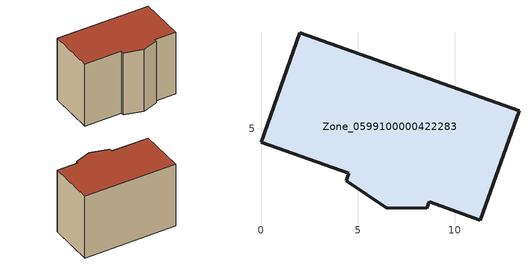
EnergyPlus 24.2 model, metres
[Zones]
Zone_0599100000422283
 floor ground (C_G): 2,9.95 13.32,5.92 11.32,0.29 8.69,1.23 8.57,0.89 6.46,0.93 4.39,2.33 4.52,2.7 0,4.31 z0.61
 wall outside (C_F): 13.32,5.92 2,9.95 0,4.31 4.52,2.7 4.39,2.33 6.46,0.93 8.57,0.89 8.69,1.23 11.32,0.29 13.32,5.92 z0.61:9.12
 roof outside (C_R): 6.46,0.93 8.57,0.89 8.69,1.23 11.32,0.29 13.32,5.92 2,9.95 0,4.31 4.52,2.7 4.39,2.33 z9.12
[BUILDING]
Pand.0599100000422283: North Axis=0; Terrain=City; Loads Convergence Tolerance Value=0.04; Temperature Convergence Tolerance Value=0.4; Solar Distribution=FullExterior; Maximum Number of Warmup Days=25; Minimum Number of Warmup Days=1
[Site:Location]
Rotterdam.The.Hague.AP_ZH_NLD Design_Conditions: Latitude=51.96; Longitude=4.45; Time Zone=1; Elevation=-4.5
[SITE:GROUNDTEMPERATURE:BUILDINGSURFACE]
18, 18, 18, 18, 18, 18, 18, 18, 18, 18, 18, 18
[MATERIAL] Thermal Absorptance=0.9; Solar Absorptance=0.7; Visible Absorptance=0.7
Name | Roughness | Thickness | Conductivity | Density | Specific Heat
G.TC.2006-2014 | MediumSmooth | 0.15 | 0.06 | 540 | 1210
F.TC.2006-2014 | Rough | 0.3 | 0.12 | 1920 | 840
R.TC.2006-2014 | MediumRough | 0.2 | 0.08 | 1500 | 1000
[CONSTRUCTION]
C_G: G.TC.2006-2014
C_F: F.TC.2006-2014
C_R: R.TC.2006-2014
[ZONE]
Zone_0599100000422283: Type=1; Multiplier=1; Ceiling Height=Autocalculate; Volume=Autocalculate; Floor Area=autocalculate; Part of Total Floor Area=Yes
[ZONEINFILTRATION:DESIGNFLOWRATE]
Infil_Zone_0599100000422283: Zone or ZoneList or Space or SpaceList=Zone_0599100000422283; Schedule=AlwaysOn; Design Flow Rate Calculation Method=Flow/Area; Flow Rate per Floor Area=0.0015; Constant Term Coefficient=1; Temperature Term Coefficient=0; Velocity Term Coefficient=0; Velocity Squared Term Coefficient=0
[HVACTEMPLATE:ZONE:IDEALLOADSAIRSYSTEM]
Zone_0599100000422283: Maximum Heating Supply Air Temperature=50; Minimum Cooling Supply Air Temperature=13; Maximum Heating Supply Air Humidity Ratio=0.0156; Minimum Cooling Supply Air Humidity Ratio=0.0077; Heating Limit=NoLimit; Cooling Limit=NoLimit; Dehumidification Control Type=ConstantSensibleHeatRatio; Cooling Sensible Heat Ratio=0.7; Dehumidification Setpoint=60; Humidification Control Type=None; Humidification Setpoint=30; Outdoor Air Method=None; Outdoor Air Flow Rate per Person=0.00944; Outdoor Air Flow Rate per Zone Floor Area=0; Outdoor Air Flow Rate per Zone=0; Demand Controlled Ventilation Type=None; Outdoor Air Economizer Type=NoEconomizer; Heat Recovery Type=None; Sensible Heat Recovery Effectiveness=0.7; Latent Heat Recovery Effectiveness=0.65
[ZONECONTROL:THERMOSTAT]
ThermostatControl_Zone_0599100000422283: Zone or ZoneList=Zone_0599100000422283; Control Type Schedule=DualSetpointControlType; Control 1=Thermostat_Zone_0599100000422283; Temperature Difference Between Cutout And Setpoint=0
[THERMOSTATSETPOINT:DUALSETPOINT]
Thermostat_Zone_0599100000422283: Heating Setpoint Temperature Schedule=HeatingSetpoint_Zone_0599100000422283; Cooling Setpoint Temperature Schedule=CoolingSetpoint_Zone_0599100000422283
[SCHEDULE:COMPACT]
HeatingSetpoint_Zone_0599100000422283: Through: 12/31, For: AllDays, Until: 24:00, 21
CoolingSetpoint_Zone_0599100000422283: Through: 12/31, For: AllDays, Until: 24:00, 24
DualSetpointControlType: Through: 12/31, For: AllDays, Until: 24:00, 4
AlwaysOn: Through: 12/31, For: AllDays, Until: 24:00, 1
